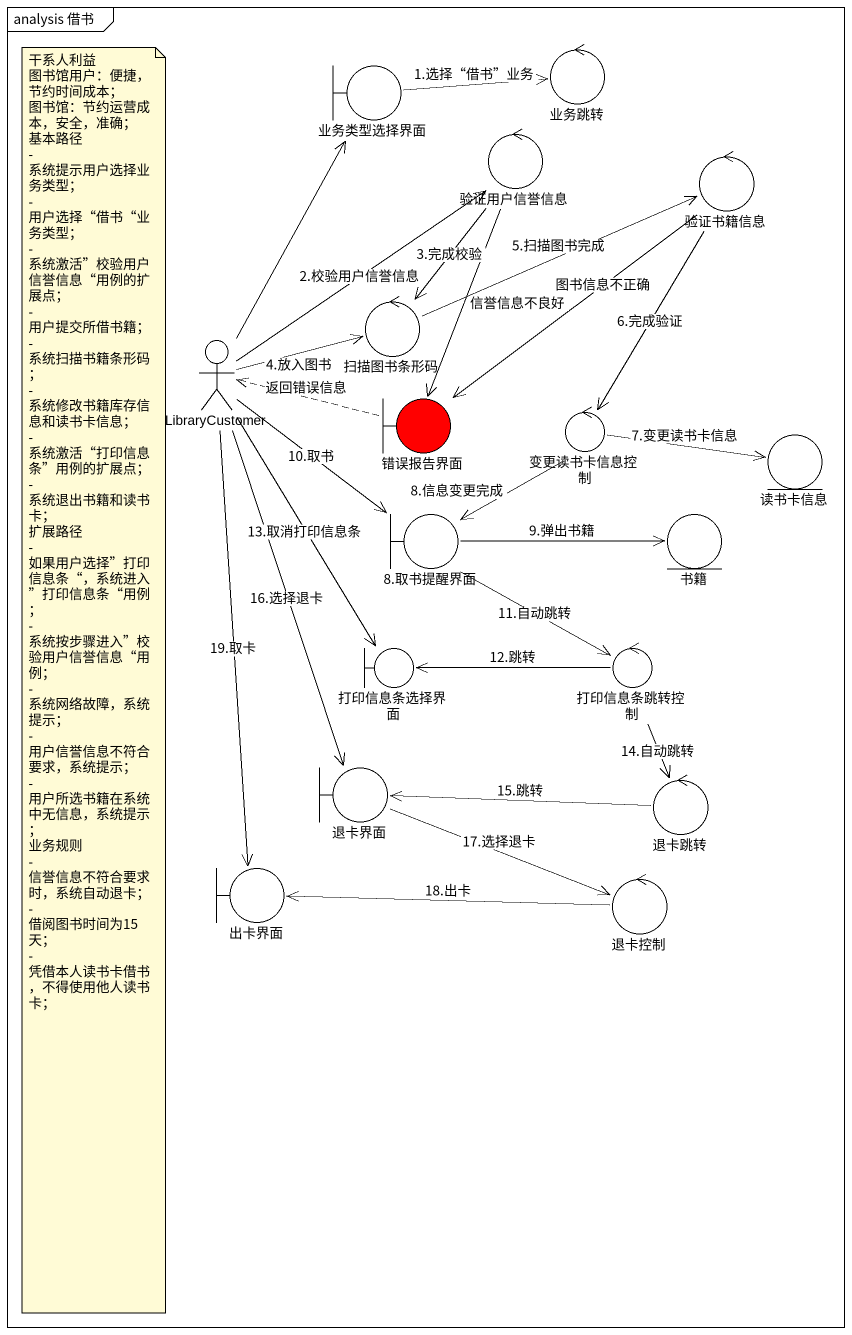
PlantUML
@startuml
mainframe analysis 借书
boundary 业务类型选择界面
control 业务跳转
control 验证用户信誉信息
control 验证书籍信息
actor LibraryCustomer
control 扫描图书条形码
boundary 错误报告界面 #FF0000
control 变更读书卡信息控制
entity 读书卡信息
boundary "8.取书提醒界面" as b8_取书提醒界面
entity 书籍
boundary 打印信息条选择界面
control 打印信息条跳转控制
boundary 退卡界面
control 退卡跳转
boundary 出卡界面
control 退卡控制
业务类型选择界面 -right-> 业务跳转 : 1.选择“借书”业务
验证用户信誉信息 --> 扫描图书条形码 : 3.完成校验
验证用户信誉信息 --> 错误报告界面 : 信誉信息不良好
验证书籍信息 --> 错误报告界面 : 图书信息不正确
验证书籍信息 --> 变更读书卡信息控制 : 6.完成验证
LibraryCustomer -up-> 业务类型选择界面
LibraryCustomer -up-> 验证用户信誉信息 : 2.校验用户信誉信息
LibraryCustomer -right-> 扫描图书条形码 : 4.放入图书
LibraryCustomer --> b8_取书提醒界面 : 10.取书
LibraryCustomer --> 打印信息条选择界面 : 13.取消打印信息条
LibraryCustomer --> 退卡界面 : 16.选择退卡
LibraryCustomer --> 出卡界面 : 19.取卡
扫描图书条形码 -right-> 验证书籍信息 : 5.扫描图书完成
错误报告界面 .left.> LibraryCustomer : 返回错误信息
变更读书卡信息控制 -right-> 读书卡信息 : 7.变更读书卡信息
变更读书卡信息控制 --> b8_取书提醒界面 : 8.信息变更完成
b8_取书提醒界面 -right-> 书籍 : 9.弹出书籍
b8_取书提醒界面 --> 打印信息条跳转控制 : 11.自动跳转
打印信息条跳转控制 -left-> 打印信息条选择界面 : 12.跳转
打印信息条跳转控制 --> 退卡跳转 : 14.自动跳转
退卡界面 -right-> 退卡控制 : 17.选择退卡
退卡跳转 -left-> 退卡界面 : 15.跳转
退卡控制 -left-> 出卡界面 : 18.出卡
note as N1
  干系人利益
  图书馆用户：便捷，节约时间成本；
  图书馆：节约运营成本，安全，准确；
  基本路径
  - 系统提示用户选择业务类型；
  - 用户选择“借书“业务类型；
  - 系统激活”校验用户信誉信息“用例的扩展点；
  - 用户提交所借书籍；
  - 系统扫描书籍条形码；
  - 系统修改书籍库存信息和读书卡信息；
  - 系统激活“打印信息条”用例的扩展点；
  - 系统退出书籍和读书卡；
  扩展路径
  - 如果用户选择”打印信息条“，系统进入”打印信息条“用例；
  - 系统按步骤进入”校验用户信誉信息“用例；
  - 系统网络故障，系统提示；
  - 用户信誉信息不符合要求，系统提示；
  - 用户所选书籍在系统中无信息，系统提示；
  业务规则
  - 信誉信息不符合要求时，系统自动退卡；
  - 借阅图书时间为15天；
  - 凭借本人读书卡借书，不得使用他人读书卡；
end note
@enduml
